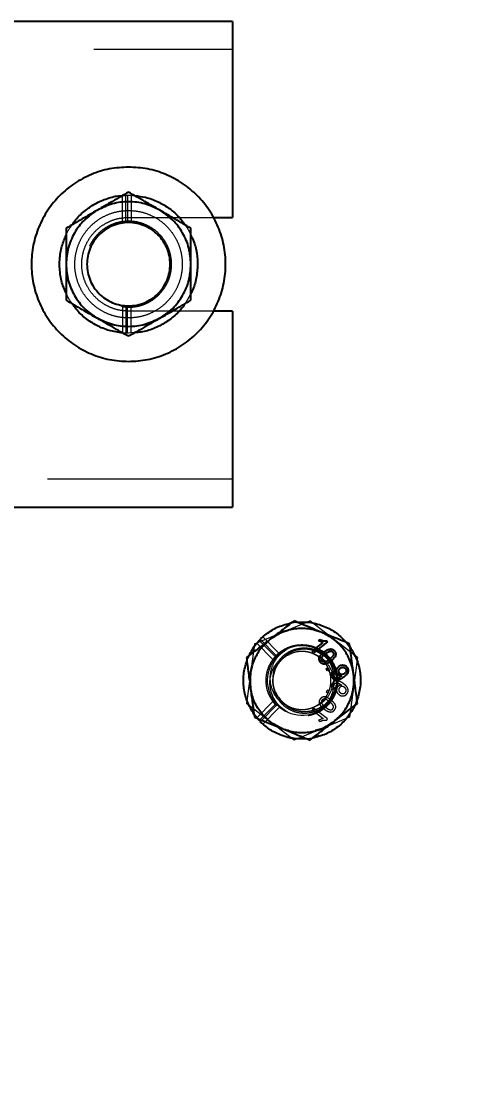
# Model space of a CAD drawing. Header units: millimetres. Extents: x 861 to 27901, y 673 to 17923.
# Drawn here: x 11124.1 to 11227.5, y 6125.5 to 6370.1 of the extents above; entities that cross this region are included whole.
import ezdxf

# ---------------------------------------------------------------- set-up
doc = ezdxf.new("R2010")
doc.units = ezdxf.units.MM
doc.header["$LTSCALE"] = 33.3
doc.linetypes.add('HIDDEN', pattern=[1.905, 1.27, -0.635])
doc.layers.add('CAPA_1', color=7, linetype='Continuous')
doc.styles.add('SLDTEXTSTYLE0', font='TXT', dxfattribs={"width": 0.75})
doc.dimstyles.new('SLDDIMSTYLE0', dxfattribs={"dimtxt": 66.6, "dimasz": 66.6, "dimexe": 0, "dimexo": 0.0625, "dimgap": 16.65, "dimtad": 2, "dimdec": 0, "dimlfac": 1.261261, "dimrnd": 1e-09, "dimzin": 12, "dimdsep": 46, "dimtxsty": 'SLDTEXTSTYLE0', "dimsah": 1, "dimcen": 0.09, "dimadec": 0, "dimazin": 3, "dimtfac": 1, "dimtdec": 0, "dimtofl": 0, "dimtmove": 0, "dimatfit": 3, "dimfxl": 1, "dimfrac": 2, "dimtolj": 1, "dimtzin": 12, "dimarcsym": 0})

# ---------------------------------------------------------------- blocks, each defined once
blk = doc.blocks.new('_D_13')
at = {"layer": 'CAPA_1', "transparency": 16777216}
for p, q in [((9823.17, 6912.25), (14695.32, 6912.25)), ((14662.02, 6912.25), (14662.02, 5357.98)), ((14240.18, 5357.98), (14695.32, 5357.98))]:
    blk.add_line(p, q, dxfattribs=at)
for points in [[(14662.02, 6912.25), (14651.77, 6845.65), (14672.27, 6845.65)], [(14662.02, 5357.98), (14672.27, 5424.58), (14651.77, 5424.58)]]:
    blk.add_solid(points, dxfattribs=at)
at = {"layer": 'CAPA_1', "transparency": 16777216, "insert": (14576.17, 6036.69), "char_height": 66.6, "attachment_point": 1, "rotation": 90, "style": 'SLDTEXTSTYLE0'}
blk.add_mtext('1960', dxfattribs=at)

msp = doc.modelspace()

# ---------------------------------------------------------------- linework, layer by layer
at = {"color": 7, "linetype": 'Continuous', "lineweight": 25}
for p, q in [((11172.35, 6370.11), (11013.78, 6370.11)), ((11172.35, 6354.25), (11172.35, 6325.31)), ((11168.01, 6325.31), (11172.35, 6325.31)), ((11172.35, 6303.9), (11168.01, 6303.9)), ((11172.35, 6303.9), (11172.35, 6274.96)), ((11013.78, 6259.11), (11172.35, 6259.11)), ((11190.53, 6226.19), (11193.04, 6228.13)), ((11194.07, 6228.26), (11190.85, 6225.78)), ((11191.99, 6228.51), (11192.38, 6228.8)), ((11193.04, 6228.13), (11191.99, 6228.51)), ((11193.87, 6228.53), (11194.07, 6228.26)), ((11190.85, 6225.78), (11190.53, 6226.19)), ((11193.71, 6222.06), (11194.13, 6222.37)), ((11194.03, 6221.64), (11193.71, 6222.06)), ((11194.45, 6221.96), (11194.03, 6221.64)), ((11194.13, 6222.37), (11194.45, 6221.96)), ((11195.33, 6221.59), (11195.69, 6221.2)), ((11197.24, 6220.49), (11197.32, 6220.55)), ((11178.45, 6210.29), (11177.92, 6210.89)), ((11178.68, 6210.52), (11178.45, 6210.29)), ((11179.02, 6210.39), (11178.69, 6210.05))]:
    msp.add_line(p, q, dxfattribs=at)
at = {"color": 1, "linetype": 'HIDDEN', "lineweight": 18}
for p, q in [((11013.78, 6363.76), (11172.35, 6363.76)), ((11147.97, 6330.37), (11147.12, 6330.25)), ((11147.14, 6324.34), (11147.14, 6330.32)), ((11147.14, 6328.81), (11148.32, 6328.88)), ((11147.97, 6324.42), (11147.97, 6330.37)), ((11148.32, 6330.38), (11149.15, 6330.37)), ((11148.32, 6330.38), (11148.32, 6324.44)), ((11149.15, 6330.37), (11149.15, 6324.42)), ((11147.74, 6324.39), (11147.97, 6324.42)), ((11149.15, 6324.42), (11148.32, 6324.44)), ((11148.56, 6325.31), (11168.01, 6325.31)), ((11162.83, 6307.94), (11161.49, 6305.59)), ((11148.44, 6304.78), (11146.91, 6304.93)), ((11147.14, 6304.87), (11147.14, 6298.9)), ((11147.14, 6304.87), (11147.97, 6304.79)), ((11147.97, 6304.79), (11147.97, 6298.84)), ((11148.32, 6298.83), (11148.32, 6304.77)), ((11168.01, 6303.9), (11148.56, 6303.9)), ((11149.15, 6298.84), (11149.15, 6304.79)), ((11154.6, 6303.9), (11154.21, 6303.74)), ((11149.21, 6302.34), (11147.07, 6302.46)), ((11149.15, 6302.33), (11147.97, 6302.33)), ((11146.34, 6299.05), (11148.44, 6298.84)), ((11147.14, 6300.41), (11148.32, 6300.34)), ((11147.97, 6298.84), (11147.14, 6298.9)), ((11150.03, 6298.97), (11148.32, 6298.83)), ((11172.35, 6265.45), (11013.78, 6265.45)), ((11177.32, 6227.84), (11190.02, 6233.08)), ((11186.1, 6232.67), (11185.23, 6232.45)), ((11185.82, 6232.64), (11187.06, 6232.8)), ((11187.7, 6232.78), (11186.36, 6232.71)), ((11200.9, 6224.7), (11190.02, 6233.08)), ((11183.67, 6230.46), (11185.15, 6230.85)), ((11191.26, 6230.85), (11192.75, 6230.45)), ((11177.32, 6227.84), (11175.51, 6214.23)), ((11181.58, 6224.28), (11177.92, 6228.03)), ((11178.45, 6228.64), (11178.08, 6228.15)), ((11182.09, 6224.91), (11178.45, 6228.64)), ((11178.69, 6228.88), (11179.27, 6229.43)), ((11182.32, 6225.16), (11178.69, 6228.88)), ((11179.74, 6229.78), (11179.27, 6229.43)), ((11179.27, 6229.43), (11182.9, 6225.71)), ((11180.87, 6228.8), (11179.87, 6227.8)), ((11195.46, 6228.89), (11196.54, 6227.8)), ((11199.32, 6226.86), (11198.21, 6228.31)), ((11198.42, 6228.11), (11199.18, 6227.13)), ((11176.41, 6225.67), (11175.78, 6224.41)), ((11182.32, 6225.16), (11182.9, 6225.71)), ((11182.9, 6225.71), (11183.04, 6225.8)), ((11185.67, 6225.58), (11185.82, 6225.66)), ((11193.22, 6225.58), (11193.04, 6225.75)), ((11175.69, 6224.19), (11175.48, 6223.42)), ((11175.6, 6223.99), (11176.08, 6225.14)), ((11200.9, 6224.7), (11199.09, 6211.09)), ((11176.82, 6222.51), (11176.42, 6221.03)), ((11195.86, 6217.55), (11196.07, 6218.43)), ((11197.24, 6218.44), (11197.32, 6218.38)), ((11176.82, 6216.41), (11176.42, 6217.91)), ((11182.83, 6215.64), (11183.21, 6215.11)), ((11194.03, 6217.28), (11193.71, 6216.87)), ((11193.71, 6216.87), (11194.13, 6216.55)), ((11194.45, 6216.97), (11194.03, 6217.28)), ((11195.33, 6217.34), (11195.69, 6217.72)), ((11199.99, 6217.89), (11199.59, 6216.41)), ((11200.53, 6214.27), (11200.95, 6215.56)), ((11186.39, 6205.85), (11175.51, 6214.23)), ((11181.58, 6214.64), (11177.92, 6210.89)), ((11182.09, 6214.01), (11178.68, 6210.52)), ((11182.32, 6213.77), (11179.02, 6210.39)), ((11179.27, 6209.49), (11182.9, 6213.22)), ((11182.44, 6213.66), (11181.56, 6214.69)), ((11181.58, 6214.64), (11182.09, 6214.01)), ((11190.85, 6213.15), (11190.53, 6212.73)), ((11194.07, 6210.66), (11190.85, 6213.15)), ((11192.75, 6213.01), (11193.28, 6213.39)), ((11194.17, 6214.24), (11193.04, 6213.18)), ((11200.01, 6213.27), (11200.43, 6214.03)), ((11200.8, 6214.94), (11200.33, 6213.79)), ((11177.2, 6211.85), (11178.76, 6209.99)), ((11177.92, 6210.89), (11177.23, 6211.8)), ((11180.95, 6210.04), (11179.87, 6211.13)), ((11199.09, 6211.09), (11186.39, 6205.85)), ((11190.53, 6212.73), (11193.04, 6210.8)), ((11193.04, 6210.8), (11191.99, 6210.42)), ((11193.87, 6210.4), (11194.07, 6210.66)), ((11192.74, 6208.47), (11191.26, 6208.07)), ((11191.99, 6210.42), (11192.38, 6210.12)), ((11188.83, 6206.14), (11190.66, 6206.31)), ((11190.59, 6206.29), (11189.35, 6206.13))]:
    msp.add_line(p, q, dxfattribs=at)
msp.add_arc((11188.2, 6219.46), 7.93, 37.5876, 307.5876, dxfattribs=at)
at = {"color": 7, "linetype": 'Continuous', "lineweight": 25}
for points in [[(11172.35, 6370.11), (11172.35, 6370.05), (11172.35, 6369.93), (11172.35, 6368.99), (11172.35, 6367.52), (11172.35, 6365.53), (11172.35, 6363.12), (11172.35, 6360.36), (11172.35, 6357.36), (11172.35, 6355.29), (11172.35, 6354.25)], [(11148.56, 6336.81), (11150.01, 6336.72), (11152.92, 6336.56), (11157.11, 6335.24), (11160.97, 6333.19), (11164.36, 6330.4), (11167.14, 6327.02), (11169.2, 6323.16), (11170.48, 6318.96), (11170.9, 6314.61), (11170.48, 6310.25), (11169.2, 6306.06), (11167.14, 6302.19), (11164.36, 6298.81), (11160.97, 6296.03), (11157.11, 6293.96), (11152.92, 6292.69), (11148.56, 6292.26), (11144.2, 6292.69), (11140.01, 6293.96), (11136.15, 6296.03), (11132.76, 6298.81), (11129.98, 6302.19), (11127.92, 6306.06), (11126.65, 6310.25), (11126.22, 6314.61), (11126.65, 6318.96), (11127.92, 6323.16), (11129.98, 6327.02), (11132.76, 6330.4), (11136.15, 6333.19), (11140.01, 6335.24), (11144.2, 6336.56), (11147.11, 6336.72), (11148.56, 6336.81)], [(11155.7, 6326.97), (11154.57, 6327.51), (11152.32, 6328.59), (11148.56, 6329.02), (11144.81, 6328.59), (11142.55, 6327.51), (11141.43, 6326.97)], [(11141.43, 6326.97), (11140.39, 6326.26), (11138.33, 6324.85), (11136.08, 6321.81), (11134.57, 6318.34), (11134.38, 6315.85), (11134.29, 6314.61)], [(11162.83, 6314.61), (11162.74, 6315.85), (11162.55, 6318.34), (11161.05, 6321.81), (11158.79, 6324.85), (11156.73, 6326.26), (11155.7, 6326.97)], [(11139.05, 6314.61), (11139.08, 6315.23), (11139.15, 6316.47), (11139.72, 6318.27), (11140.6, 6319.93), (11141.79, 6321.38), (11143.24, 6322.57), (11144.9, 6323.45), (11146.69, 6324), (11148.56, 6324.18), (11150.43, 6324), (11152.23, 6323.45), (11153.88, 6322.57), (11155.33, 6321.38), (11156.52, 6319.93), (11157.41, 6318.27), (11157.95, 6316.47), (11158.14, 6314.61), (11157.95, 6312.74), (11157.41, 6310.94), (11156.52, 6309.29), (11155.33, 6307.83), (11153.88, 6306.64), (11152.23, 6305.76), (11150.43, 6305.21), (11148.56, 6305.03), (11146.69, 6305.21), (11144.9, 6305.76), (11143.24, 6306.64), (11141.79, 6307.83), (11140.6, 6309.29), (11139.72, 6310.94), (11139.15, 6312.74), (11139.08, 6313.98), (11139.05, 6314.61)], [(11134.29, 6314.61), (11134.38, 6313.36), (11134.57, 6310.87), (11136.08, 6307.4), (11138.33, 6304.36), (11140.39, 6302.95), (11141.43, 6302.25)], [(11155.7, 6302.25), (11156.73, 6302.95), (11158.79, 6304.36), (11161.05, 6307.4), (11162.55, 6310.87), (11162.74, 6313.36), (11162.83, 6314.61)], [(11155.7, 6302.25), (11154.57, 6301.7), (11152.32, 6300.62), (11148.56, 6300.19), (11144.81, 6300.62), (11142.55, 6301.7), (11141.43, 6302.25)], [(11172.35, 6274.96), (11172.35, 6273.93), (11172.35, 6271.85), (11172.35, 6268.86), (11172.35, 6266.1), (11172.35, 6263.68), (11172.35, 6261.69), (11172.35, 6260.23), (11172.35, 6259.28), (11172.35, 6259.16), (11172.35, 6259.11)], [(11176.08, 6225.14), (11176.6, 6226.07), (11177.63, 6227.94), (11179.97, 6230.16), (11182.72, 6231.85), (11184.79, 6232.37), (11185.82, 6232.64)], [(11187.06, 6232.8), (11188.12, 6232.82), (11190.26, 6232.86), (11193.35, 6231.94), (11196.19, 6230.41), (11197.68, 6228.88), (11198.42, 6228.11)], [(11192.74, 6230.46), (11191.75, 6230.78), (11189.77, 6231.43), (11186.62, 6231.37), (11183.56, 6230.6), (11181.82, 6229.46), (11180.95, 6228.89)], [(11199.99, 6221.03), (11199.78, 6222.05), (11199.35, 6224.09), (11197.72, 6226.79), (11195.53, 6229.05), (11193.67, 6229.99), (11192.74, 6230.46)], [(11180.95, 6228.89), (11180.18, 6228.19), (11178.63, 6226.8), (11177.1, 6224.04), (11176.24, 6221.01), (11176.36, 6218.93), (11176.42, 6217.89)], [(11199.18, 6227.13), (11199.73, 6226.21), (11200.83, 6224.38), (11201.59, 6221.25), (11201.68, 6218.02), (11201.1, 6215.97), (11200.8, 6214.94)], [(11177.23, 6211.8), (11176.68, 6212.71), (11175.58, 6214.55), (11174.82, 6217.68), (11174.73, 6220.9), (11175.31, 6222.96), (11175.6, 6223.99)], [(11195.46, 6210.04), (11196.23, 6210.73), (11197.78, 6212.13), (11199.31, 6214.88), (11200.17, 6217.91), (11200.05, 6219.99), (11199.99, 6221.03)], [(11183.67, 6208.47), (11182.74, 6208.94), (11180.88, 6209.87), (11178.69, 6212.14), (11177.06, 6214.84), (11176.63, 6216.87), (11176.42, 6217.89)], [(11200.33, 6213.79), (11199.81, 6212.85), (11198.78, 6210.99), (11196.44, 6208.77), (11193.69, 6207.07), (11191.62, 6206.55), (11190.59, 6206.29)], [(11189.35, 6206.13), (11188.37, 6206.1), (11186.41, 6206.06), (11183.55, 6206.81), (11180.88, 6208.09), (11179.42, 6209.4), (11178.69, 6210.05)], [(11183.67, 6208.47), (11184.66, 6208.15), (11186.64, 6207.5), (11189.79, 6207.56), (11192.85, 6208.33), (11194.59, 6209.47), (11195.46, 6210.04)]]:
    msp.add_open_spline(points, degree=3, dxfattribs=at)
for points, knots in [([(11148.56, 6331.09), (11147.34, 6330.38), (11145, 6329.03), (11142.58, 6327.63), (11141.43, 6326.97)], [0, 0, 0, 0, 0.523687, 1, 1, 1, 1]), ([(11155.7, 6326.97), (11154.55, 6327.63), (11152.13, 6329.03), (11149.79, 6330.38), (11148.56, 6331.09)], [0, 0, 0, 0, 0.476313, 1, 1, 1, 1]), ([(11135.71, 6323.66), (11135.81, 6323.84), (11136.45, 6324.89), (11138.08, 6326.48), (11140.54, 6328.32), (11143.34, 6329.56), (11145.58, 6330.22), (11146.87, 6330.25), (11147.13, 6330.26)], [0, 0, 0, 0, 0.045949, 0.270001, 0.494053, 0.718105, 0.942157, 1, 1, 1, 1]), ([(11149.97, 6330.27), (11150.79, 6330.18), (11152.63, 6329.97), (11155.34, 6328.95), (11157.96, 6327.38), (11160.03, 6325.6), (11161, 6324.23), (11161.38, 6323.69)], [0, 0, 0, 0, 0.181367, 0.405841, 0.630314, 0.854787, 1, 1, 1, 1]), ([(11141.43, 6326.97), (11140.27, 6326.3), (11137.86, 6324.9), (11135.52, 6323.55), (11134.29, 6322.85)], [0, 0, 0, 0, 0.476313, 1, 1, 1, 1]), ([(11162.83, 6322.85), (11161.61, 6323.55), (11159.27, 6324.9), (11156.85, 6326.3), (11155.7, 6326.97)], [0, 0, 0, 0, 0.523687, 1, 1, 1, 1]), ([(11134.29, 6308.06), (11134.03, 6308.6), (11133.34, 6310.06), (11132.82, 6312.67), (11132.73, 6315.73), (11133.19, 6318.66), (11133.94, 6320.42), (11134.29, 6321.25)], [0, 0, 0, 0, 0.131086, 0.355202, 0.579317, 0.803433, 1, 1, 1, 1]), ([(11134.29, 6322.85), (11134.29, 6321.43), (11134.29, 6318.73), (11134.29, 6315.94), (11134.29, 6314.61)], [0, 0, 0, 0, 0.523687, 1, 1, 1, 1]), ([(11162.83, 6314.61), (11162.83, 6315.94), (11162.83, 6318.73), (11162.83, 6321.43), (11162.83, 6322.85)], [0, 0, 0, 0, 0.476313, 1, 1, 1, 1]), ([(11162.83, 6321.16), (11163.02, 6320.8), (11163.67, 6319.54), (11164.21, 6317.13), (11164.44, 6314.06), (11163.99, 6311.04), (11163.42, 6308.96), (11162.87, 6308.01), (11162.83, 6307.94)], [0, 0, 0, 0, 0.088037, 0.311661, 0.535286, 0.758911, 0.982536, 1, 1, 1, 1]), ([(11134.29, 6314.61), (11134.29, 6313.28), (11134.29, 6310.48), (11134.29, 6307.78), (11134.29, 6306.37)], [0, 0, 0, 0, 0.476313, 1, 1, 1, 1]), ([(11162.83, 6306.37), (11162.83, 6307.78), (11162.83, 6310.48), (11162.83, 6313.28), (11162.83, 6314.61)], [0, 0, 0, 0, 0.523687, 1, 1, 1, 1]), ([(11134.29, 6306.37), (11135.52, 6305.66), (11137.86, 6304.31), (11140.27, 6302.91), (11141.43, 6302.25)], [0, 0, 0, 0, 0.523687, 1, 1, 1, 1]), ([(11155.7, 6302.25), (11156.85, 6302.91), (11159.27, 6304.31), (11161.61, 6305.66), (11162.83, 6306.37)], [0, 0, 0, 0, 0.476313, 1, 1, 1, 1]), ([(11147.14, 6298.9), (11146.13, 6299.05), (11144.11, 6299.34), (11141.25, 6300.52), (11138.7, 6302.2), (11136.82, 6303.9), (11136.01, 6305.13), (11135.76, 6305.52)], [0, 0, 0, 0, 0.224682, 0.449364, 0.674046, 0.898728, 1, 1, 1, 1]), ([(11161.49, 6305.59), (11161.47, 6305.56), (11160.95, 6304.64), (11159.47, 6303.13), (11157.09, 6301.2), (11154.34, 6299.85), (11151.94, 6299.08), (11150.48, 6299), (11150.03, 6298.97)], [0, 0, 0, 0, 0.0085555, 0.231912, 0.4552684, 0.6786249, 0.9019813, 1, 1, 1, 1]), ([(11148.56, 6298.13), (11147.34, 6298.83), (11145, 6300.19), (11142.58, 6301.58), (11141.43, 6302.25)], [0, 0, 0, 0, 0.5236871, 1, 1, 1, 1]), ([(11155.7, 6302.25), (11154.55, 6301.58), (11152.13, 6300.19), (11149.79, 6298.83), (11148.56, 6298.13)], [0, 0, 0, 0, 0.4763129, 1, 1, 1, 1]), ([(11186.39, 6233.08), (11185.44, 6232.34), (11183.66, 6230.97), (11181.81, 6229.55), (11180.95, 6228.89)], [0, 0, 0, 0, 0.532771, 1, 1, 1, 1]), ([(11192.74, 6230.46), (11191.73, 6230.87), (11189.58, 6231.76), (11187.5, 6232.62), (11186.39, 6233.08)], [0, 0, 0, 0, 0.467229, 1, 1, 1, 1]), ([(11199.09, 6227.84), (11197.98, 6228.3), (11195.89, 6229.16), (11193.74, 6230.04), (11192.74, 6230.46)], [0, 0, 0, 0, 0.532771, 1, 1, 1, 1]), ([(11180.95, 6228.89), (11180.09, 6228.22), (11178.25, 6226.81), (11176.46, 6225.43), (11175.51, 6224.7)], [0, 0, 0, 0, 0.467229, 1, 1, 1, 1]), ([(11192.38, 6228.8), (11192.61, 6228.7), (11193.09, 6228.49), (11193.61, 6228.52), (11193.87, 6228.53)], [0, 0, 0, 0, 0.500866, 1, 1, 1, 1]), ([(11199.99, 6221.03), (11199.85, 6222.11), (11199.54, 6224.42), (11199.25, 6226.65), (11199.09, 6227.84)], [0, 0, 0, 0, 0.467229, 1, 1, 1, 1]), ([(11192.15, 6224.64), (11192.21, 6224.77), (11192.31, 6225.05), (11192.68, 6225.51), (11193.01, 6225.78), (11193.23, 6225.97)], [0, 0, 0, 0, 0.249754, 0.499871, 1, 1, 1, 1]), ([(11192.77, 6223.97), (11192.73, 6224.04), (11192.64, 6224.18), (11192.63, 6224.43), (11192.69, 6224.68), (11192.97, 6225.09), (11193.29, 6225.35), (11193.55, 6225.56)], [0, 0, 0, 0, 0.124696, 0.249462, 0.374432, 0.499637, 1, 1, 1, 1]), ([(11193.23, 6225.97), (11193.42, 6226.11), (11193.79, 6226.38), (11194.33, 6226.62), (11194.79, 6226.68), (11195.14, 6226.63), (11195.44, 6226.46), (11195.59, 6226.28), (11195.67, 6226.2)], [0, 0, 0, 0, 0.250482, 0.500346, 0.631705, 0.750221, 0.874987, 1, 1, 1, 1]), ([(11193.55, 6225.56), (11193.74, 6225.69), (11194.01, 6225.89), (11194.41, 6226.1), (11194.63, 6226.15), (11194.74, 6226.17)], [0, 0, 0, 0, 0.500372, 0.750515, 1, 1, 1, 1]), ([(11195.29, 6225.91), (11195.33, 6225.84), (11195.42, 6225.7), (11195.44, 6225.44), (11195.38, 6225.2), (11195.1, 6224.78), (11194.77, 6224.52), (11194.51, 6224.32)], [0, 0, 0, 0, 0.124745, 0.249484, 0.374471, 0.499648, 1, 1, 1, 1]), ([(11194.74, 6226.17), (11194.79, 6226.17), (11194.9, 6226.17), (11195.05, 6226.12), (11195.19, 6226.03), (11195.26, 6225.95), (11195.29, 6225.91)], [0, 0, 0, 0, 0.250158, 0.500156, 0.750032, 1, 1, 1, 1]), ([(11195.67, 6226.2), (11195.73, 6226.1), (11195.86, 6225.91), (11195.95, 6225.57), (11195.92, 6225.22), (11195.62, 6224.58), (11195.18, 6224.2), (11194.83, 6223.9)], [0, 0, 0, 0, 0.125373, 0.250644, 0.375698, 0.501113, 1, 1, 1, 1]), ([(11175.51, 6224.7), (11175.67, 6223.51), (11175.97, 6221.28), (11176.27, 6218.97), (11176.42, 6217.89)], [0, 0, 0, 0, 0.532771, 1, 1, 1, 1]), ([(11192.4, 6223.68), (11192.3, 6223.82), (11192.16, 6224.04), (11192.13, 6224.34), (11192.13, 6224.51), (11192.15, 6224.6), (11192.15, 6224.64)], [0, 0, 0, 0, 0.498795, 0.749148, 0.874576, 1, 1, 1, 1]), ([(11194.83, 6223.9), (11194.64, 6223.77), (11194.27, 6223.5), (11193.74, 6223.25), (11193.28, 6223.19), (11192.93, 6223.24), (11192.62, 6223.42), (11192.47, 6223.59), (11192.4, 6223.68)], [0, 0, 0, 0, 0.250476, 0.500347, 0.625768, 0.750176, 0.87497, 1, 1, 1, 1]), ([(11194.51, 6224.32), (11194.24, 6224.12), (11193.91, 6223.87), (11193.44, 6223.7), (11193.19, 6223.71), (11192.94, 6223.78), (11192.83, 6223.91), (11192.77, 6223.97)], [0, 0, 0, 0, 0.5004095, 0.6256126, 0.7505797, 0.8753437, 1, 1, 1, 1]), ([(11196.67, 6222.68), (11196.81, 6222.78), (11197.03, 6222.92), (11197.36, 6223), (11197.62, 6223.01), (11197.88, 6222.96), (11198.2, 6222.83), (11198.38, 6222.64), (11198.5, 6222.52)], [0, 0, 0, 0, 0.249869, 0.376454, 0.500348, 0.627239, 0.750824, 1, 1, 1, 1]), ([(11195.19, 6220.06), (11195.11, 6220.18), (11194.99, 6220.36), (11194.93, 6220.64), (11194.93, 6220.92), (11195.04, 6221.27), (11195.23, 6221.48), (11195.33, 6221.59)], [0, 0, 0, 0, 0.249859, 0.375718, 0.500481, 0.749846, 1, 1, 1, 1]), ([(11195.69, 6221.2), (11195.63, 6221.13), (11195.52, 6221.01), (11195.44, 6220.82), (11195.43, 6220.66), (11195.46, 6220.54), (11195.5, 6220.42), (11195.55, 6220.36), (11195.57, 6220.32)], [0, 0, 0, 0, 0.276477, 0.499318, 0.623718, 0.749496, 0.874756, 1, 1, 1, 1]), ([(11195.57, 6220.32), (11195.63, 6220.26), (11195.73, 6220.15), (11195.95, 6220.04), (11196.18, 6220), (11196.65, 6220.11), (11196.98, 6220.32), (11197.24, 6220.49)], [0, 0, 0, 0, 0.1252073, 0.25031, 0.3753386, 0.5006201, 1, 1, 1, 1]), ([(11196.33, 6220.97), (11196.29, 6221.03), (11196.19, 6221.17), (11196.12, 6221.4), (11196.09, 6221.65), (11196.12, 6221.89), (11196.19, 6222.12), (11196.36, 6222.41), (11196.54, 6222.57), (11196.67, 6222.68)], [0, 0, 0, 0, 0.125074, 0.250064, 0.373261, 0.500199, 0.624296, 0.750369, 1, 1, 1, 1]), ([(11197.32, 6220.55), (11197.23, 6220.55), (11197.04, 6220.54), (11196.77, 6220.62), (11196.52, 6220.75), (11196.39, 6220.9), (11196.33, 6220.97)], [0, 0, 0, 0, 0.248943, 0.49945, 0.750285, 1, 1, 1, 1]), ([(11196.8, 6221.13), (11196.74, 6221.22), (11196.65, 6221.35), (11196.61, 6221.56), (11196.62, 6221.72), (11196.66, 6221.88), (11196.76, 6222.07), (11196.88, 6222.18), (11196.96, 6222.25)], [0, 0, 0, 0, 0.249521, 0.373851, 0.499889, 0.624096, 0.750315, 1, 1, 1, 1]), ([(11197.95, 6221.03), (11197.86, 6220.97), (11197.72, 6220.88), (11197.51, 6220.82), (11197.35, 6220.81), (11197.19, 6220.84), (11196.99, 6220.93), (11196.88, 6221.05), (11196.8, 6221.13)], [0, 0, 0, 0, 0.249976, 0.378222, 0.500342, 0.627452, 0.750811, 1, 1, 1, 1]), ([(11196.96, 6222.25), (11197.06, 6222.31), (11197.25, 6222.44), (11197.54, 6222.49), (11197.76, 6222.45), (11197.98, 6222.37), (11198.1, 6222.25), (11198.17, 6222.17)], [0, 0, 0, 0, 0.2502504, 0.4998418, 0.6295763, 0.7506654, 1, 1, 1, 1]), ([(11198.5, 6222.52), (11198.56, 6222.42), (11198.68, 6222.23), (11198.77, 6221.9), (11198.77, 6221.56), (11198.65, 6221.13), (11198.3, 6220.67), (11197.96, 6220.39), (11197.78, 6220.25)], [0, 0, 0, 0, 0.125064, 0.25009, 0.37511, 0.500169, 0.749441, 1, 1, 1, 1]), ([(11198.17, 6222.17), (11198.23, 6222.07), (11198.32, 6221.93), (11198.34, 6221.72), (11198.32, 6221.55), (11198.27, 6221.4), (11198.16, 6221.21), (11198.03, 6221.1), (11197.95, 6221.03)], [0, 0, 0, 0, 0.249017, 0.372138, 0.499365, 0.623562, 0.749893, 1, 1, 1, 1]), ([(11200.9, 6214.23), (11200.74, 6215.42), (11200.44, 6217.65), (11200.14, 6219.96), (11199.99, 6221.03)], [0, 0, 0, 0, 0.532771, 1, 1, 1, 1]), ([(11197.78, 6220.25), (11197.58, 6220.1), (11197.19, 6219.81), (11196.61, 6219.57), (11196.12, 6219.53), (11195.76, 6219.6), (11195.43, 6219.78), (11195.27, 6219.96), (11195.19, 6220.06)], [0, 0, 0, 0, 0.250485, 0.500119, 0.627899, 0.750092, 0.874994, 1, 1, 1, 1]), ([(11176.42, 6217.89), (11176.56, 6216.82), (11176.87, 6214.51), (11177.16, 6212.28), (11177.32, 6211.09)], [0, 0, 0, 0, 0.467229, 1, 1, 1, 1]), ([(11195.46, 6210.04), (11196.32, 6210.7), (11198.16, 6212.12), (11199.95, 6213.5), (11200.9, 6214.23)], [0, 0, 0, 0, 0.467229, 1, 1, 1, 1]), ([(11177.32, 6211.09), (11178.43, 6210.63), (11180.51, 6209.77), (11182.67, 6208.88), (11183.67, 6208.47)], [0, 0, 0, 0, 0.532771, 1, 1, 1, 1]), ([(11183.67, 6208.47), (11184.68, 6208.05), (11186.83, 6207.17), (11188.91, 6206.31), (11190.02, 6205.85)], [0, 0, 0, 0, 0.467229, 1, 1, 1, 1]), ([(11190.02, 6205.85), (11190.97, 6206.58), (11192.75, 6207.96), (11194.6, 6209.38), (11195.46, 6210.04)], [0, 0, 0, 0, 0.5327709, 1, 1, 1, 1])]:
    msp.add_open_spline(points, degree=3, knots=knots, dxfattribs=at)
at = {"color": 1, "linetype": 'HIDDEN', "lineweight": 18}
for points, knots in [([(11147.13, 6330.26), (11147.89, 6330.35), (11148.84, 6330.46), (11149.78, 6330.3), (11149.97, 6330.27)], [0, 0, 0, 0, 0.794371, 1, 1, 1, 1]), ([(11134.29, 6321.25), (11134.33, 6321.37), (11134.65, 6322.25), (11135.22, 6323.01), (11135.71, 6323.66)], [0, 0, 0, 0, 0.133924, 1, 1, 1, 1]), ([(11161.38, 6323.69), (11161.6, 6323.41), (11162.22, 6322.64), (11162.6, 6321.73), (11162.83, 6321.16)], [0, 0, 0, 0, 0.36803, 1, 1, 1, 1]), ([(11135.76, 6305.52), (11135.41, 6305.96), (11134.8, 6306.74), (11134.44, 6307.66), (11134.29, 6308.06)], [0, 0, 0, 0, 0.569564, 1, 1, 1, 1]), ([(11184.97, 6226.7), (11184.21, 6226.19), (11182.94, 6225.35), (11181.6, 6223.4), (11180.84, 6221.22), (11180.85, 6218.66), (11181.77, 6216.29), (11183.09, 6214.58), (11184.22, 6214.07), (11184.57, 6213.91)], [0, 0, 0, 0, 0.172544, 0.287961, 0.445426, 0.6059, 0.76529, 0.926774, 1, 1, 1, 1]), ([(11184.97, 6212.22), (11184.21, 6212.73), (11182.94, 6213.58), (11181.6, 6215.53), (11180.84, 6217.7), (11180.85, 6220.26), (11181.76, 6222.65), (11183.32, 6224.55), (11184.74, 6225.16), (11185.37, 6225.43)], [0, 0, 0, 0, 0.163193, 0.272354, 0.421286, 0.573063, 0.723815, 0.876546, 1, 1, 1, 1]), ([(11181.62, 6220.33), (11181.67, 6220.8), (11181.77, 6221.72), (11182.38, 6223.28), (11183.5, 6224.85), (11185.24, 6226.14), (11187.22, 6226.85), (11189.32, 6226.99), (11191.38, 6226.53), (11193.17, 6225.61), (11194.08, 6224.71), (11194.49, 6224.3)], [0, 0, 0, 0, 0.081677, 0.161349, 0.291035, 0.413148, 0.534221, 0.654764, 0.776345, 0.898838, 1, 1, 1, 1]), ([(11182.94, 6215.41), (11183.14, 6215.18), (11183.62, 6214.6), (11184.34, 6214.04), (11184.99, 6213.65), (11185.44, 6213.41), (11186.02, 6213.18), (11186.46, 6213.05), (11186.7, 6212.99), (11186.7, 6212.99), (11186.7, 6212.99), (11186.71, 6212.99), (11186.71, 6212.99), (11186.71, 6212.99), (11186.72, 6212.99), (11186.73, 6212.99), (11186.76, 6212.98), (11186.83, 6212.97), (11187.04, 6212.92), (11187.75, 6212.81), (11188.57, 6212.8), (11189.35, 6212.92), (11189.81, 6213.01), (11190.31, 6213.16), (11190.76, 6213.33), (11191.03, 6213.45), (11191.3, 6213.59), (11191.65, 6213.78), (11192.12, 6214.09), (11192.57, 6214.45), (11192.96, 6214.82), (11193.34, 6215.24), (11193.73, 6215.76), (11194.04, 6216.27), (11194.2, 6216.61), (11194.33, 6216.88), (11194.47, 6217.25), (11194.64, 6217.8), (11194.76, 6218.35), (11194.84, 6218.95), (11194.85, 6219.55), (11194.82, 6220.1), (11194.76, 6220.58), (11194.69, 6220.92), (11194.64, 6221.12), (11194.57, 6221.37), (11194.45, 6221.74), (11194.25, 6222.23), (11194.03, 6222.66), (11193.82, 6223.02), (11193.47, 6223.53), (11192.93, 6224.17), (11192.13, 6224.85), (11191.35, 6225.33), (11190.62, 6225.66), (11189.92, 6225.89), (11189.22, 6226.04), (11188.5, 6226.11), (11187.27, 6226.1), (11185.51, 6225.68), (11183.59, 6224.41), (11182.15, 6222.57), (11181.8, 6221.08), (11181.62, 6220.33)], [0, 0, 0, 0, 0.025018, 0.062505, 0.073457, 0.087536, 0.104741, 0.12507, 0.12508, 0.125088, 0.125103, 0.125129, 0.125176, 0.125264, 0.125429, 0.125753, 0.126422, 0.127908, 0.131491, 0.144058, 0.187539, 0.197474, 0.209566, 0.225509, 0.240805, 0.248969, 0.250106, 0.265748, 0.281391, 0.297034, 0.312676, 0.325838, 0.344007, 0.365974, 0.374124, 0.375253, 0.390902, 0.40655, 0.422199, 0.437847, 0.456199, 0.471384, 0.483402, 0.495485, 0.499868, 0.500438, 0.516867, 0.531646, 0.544773, 0.556248, 0.566071, 0.595236, 0.625559, 0.651348, 0.670843, 0.691621, 0.711565, 0.729805, 0.750654, 0.81299, 0.875327, 0.937663, 1, 1, 1, 1]), ([(11196.06, 6220.5), (11195.97, 6220.87), (11195.79, 6221.61), (11195.36, 6222.56), (11194.86, 6223.39), (11194.27, 6224.15), (11193.34, 6225.07), (11192.36, 6225.7), (11191.5, 6226.08), (11191.02, 6226.26), (11190.5, 6226.42), (11189.48, 6226.63), (11187.94, 6226.67), (11186, 6226.16), (11184.43, 6225.29), (11183.75, 6224.45), (11183.5, 6224.14)], [0, 0, 0, 0, 0.069953, 0.139917, 0.190193, 0.248551, 0.31488, 0.430247, 0.459214, 0.488206, 0.524206, 0.559732, 0.679274, 0.802425, 0.926677, 1, 1, 1, 1]), ([(11190.92, 6225.53), (11191.33, 6225.35), (11192.17, 6225), (11193.62, 6223.9), (11194.94, 6222.09), (11195.54, 6219.83), (11195.47, 6217.53), (11194.78, 6215.48), (11193.29, 6213.4), (11191.88, 6212.56), (11191.06, 6212.06)], [0, 0, 0, 0, 0.0794974, 0.1589907, 0.3151349, 0.4619446, 0.5603215, 0.714796, 0.8341851, 1, 1, 1, 1]), ([(11195.46, 6219.57), (11195.47, 6220.07), (11195.49, 6221.45), (11194.77, 6223.45), (11193.29, 6225.52), (11191.88, 6226.37), (11191.06, 6226.86)], [0, 0, 0, 0, 0.165547, 0.4587197, 0.6853048, 1, 1, 1, 1]), ([(11199.59, 6222.51), (11199.79, 6222.02), (11200, 6221.48), (11200, 6220.92), (11200, 6220.88)], [0, 0, 0, 0, 0.928699, 1, 1, 1, 1]), ([(11181.62, 6218.59), (11181.67, 6218.13), (11181.77, 6217.21), (11182.38, 6215.64), (11183.5, 6214.08), (11185.24, 6212.79), (11187.22, 6212.07), (11189.32, 6211.93), (11191.38, 6212.4), (11193.17, 6213.31), (11194.08, 6214.22), (11194.49, 6214.63)], [0, 0, 0, 0, 0.081677, 0.161349, 0.291035, 0.413148, 0.534221, 0.654765, 0.776346, 0.898839, 1, 1, 1, 1]), ([(11196.06, 6218.42), (11195.97, 6218.05), (11195.79, 6217.31), (11195.36, 6216.37), (11194.86, 6215.53), (11194.27, 6214.78), (11193.34, 6213.86), (11192.36, 6213.23), (11191.5, 6212.84), (11191.02, 6212.66), (11190.5, 6212.51), (11189.48, 6212.3), (11187.94, 6212.25), (11185.99, 6212.76), (11184.2, 6213.8), (11183.36, 6214.87), (11182.94, 6215.41)], [0, 0, 0, 0, 0.0665557, 0.1331217, 0.1809552, 0.2364793, 0.2995863, 0.40935, 0.43691, 0.4644941, 0.4987453, 0.5325452, 0.6462814, 0.7634528, 0.8816704, 1, 1, 1, 1]), ([(11190.92, 6213.4), (11191.34, 6213.58), (11192.18, 6213.93), (11193.61, 6215.03), (11194.98, 6216.82), (11195.31, 6218.53), (11195.46, 6219.36)], [0, 0, 0, 0, 0.1725737, 0.3451386, 0.684098, 1, 1, 1, 1]), ([(11193.04, 6213.18), (11193.32, 6213.41), (11193.68, 6213.71), (11194.03, 6214.08), (11194.25, 6214.33), (11194.5, 6214.64), (11194.8, 6215.06), (11195.26, 6215.79), (11195.77, 6216.9), (11195.97, 6217.92), (11196.06, 6218.42)], [0, 0, 0, 0, 0.174168, 0.224334, 0.249848, 0.333258, 0.41667, 0.500084, 0.750043, 1, 1, 1, 1]), ([(11195.19, 6218.87), (11195.11, 6218.75), (11194.99, 6218.57), (11194.93, 6218.29), (11194.93, 6218.01), (11195.04, 6217.66), (11195.23, 6217.45), (11195.33, 6217.34)], [0, 0, 0, 0, 0.249859, 0.375956, 0.500482, 0.749847, 1, 1, 1, 1]), ([(11197.78, 6218.68), (11197.58, 6218.83), (11197.19, 6219.11), (11196.61, 6219.36), (11196.12, 6219.4), (11195.76, 6219.32), (11195.43, 6219.15), (11195.27, 6218.96), (11195.19, 6218.87)], [0, 0, 0, 0, 0.250485, 0.500118, 0.62804, 0.750092, 0.874994, 1, 1, 1, 1]), ([(11195.69, 6217.72), (11195.63, 6217.79), (11195.52, 6217.92), (11195.44, 6218.11), (11195.43, 6218.27), (11195.46, 6218.43), (11195.53, 6218.53), (11195.57, 6218.6)], [0, 0, 0, 0, 0.277074, 0.499914, 0.624834, 0.750381, 1, 1, 1, 1]), ([(11195.57, 6218.6), (11195.63, 6218.66), (11195.73, 6218.78), (11195.95, 6218.89), (11196.18, 6218.92), (11196.65, 6218.82), (11196.98, 6218.61), (11197.24, 6218.44)], [0, 0, 0, 0, 0.125207, 0.25031, 0.375339, 0.50062, 1, 1, 1, 1]), ([(11196.33, 6217.96), (11196.31, 6217.93), (11196.26, 6217.86), (11196.18, 6217.72), (11196.11, 6217.53), (11196.09, 6217.28), (11196.12, 6217.04), (11196.19, 6216.8), (11196.36, 6216.52), (11196.54, 6216.35), (11196.67, 6216.25)], [0, 0, 0, 0, 0.062611, 0.125226, 0.250194, 0.373586, 0.500286, 0.62458, 0.750412, 1, 1, 1, 1]), ([(11197.32, 6218.38), (11197.23, 6218.38), (11197.04, 6218.39), (11196.77, 6218.3), (11196.52, 6218.17), (11196.39, 6218.03), (11196.33, 6217.96)], [0, 0, 0, 0, 0.24954, 0.50198, 0.751372, 1, 1, 1, 1]), ([(11197.95, 6217.89), (11197.86, 6217.95), (11197.72, 6218.05), (11197.51, 6218.1), (11197.35, 6218.11), (11197.19, 6218.08), (11196.99, 6218), (11196.88, 6217.88), (11196.8, 6217.8)], [0, 0, 0, 0, 0.249977, 0.377915, 0.500342, 0.627106, 0.750811, 1, 1, 1, 1]), ([(11198.5, 6216.41), (11198.56, 6216.5), (11198.68, 6216.69), (11198.77, 6217.02), (11198.77, 6217.36), (11198.65, 6217.8), (11198.3, 6218.26), (11197.96, 6218.54), (11197.78, 6218.68)], [0, 0, 0, 0, 0.125064, 0.25009, 0.37511, 0.500169, 0.749441, 1, 1, 1, 1]), ([(11194.83, 6215.02), (11194.64, 6215.16), (11194.27, 6215.43), (11193.74, 6215.67), (11193.28, 6215.74), (11192.93, 6215.68), (11192.62, 6215.51), (11192.47, 6215.33), (11192.4, 6215.25)], [0, 0, 0, 0, 0.2504715, 0.5003388, 0.6261881, 0.7501805, 0.8749718, 1, 1, 1, 1]), ([(11194.83, 6215.02), (11194.64, 6215.16), (11194.27, 6215.43), (11193.74, 6215.67), (11193.28, 6215.74), (11192.93, 6215.68), (11192.62, 6215.51), (11192.47, 6215.33), (11192.4, 6215.25)], [0, 0, 0, 0, 0.250476, 0.500347, 0.625768, 0.750176, 0.87497, 1, 1, 1, 1]), ([(11196.8, 6217.8), (11196.74, 6217.71), (11196.65, 6217.58), (11196.61, 6217.36), (11196.62, 6217.2), (11196.66, 6217.05), (11196.76, 6216.86), (11196.88, 6216.75), (11196.96, 6216.68)], [0, 0, 0, 0, 0.2495203, 0.3735284, 0.4998884, 0.6237899, 0.7503157, 1, 1, 1, 1]), ([(11196.67, 6216.25), (11196.81, 6216.15), (11197.03, 6216), (11197.36, 6215.92), (11197.62, 6215.92), (11197.88, 6215.96), (11198.2, 6216.09), (11198.38, 6216.28), (11198.5, 6216.41)], [0, 0, 0, 0, 0.249869, 0.376654, 0.500348, 0.627459, 0.750824, 1, 1, 1, 1]), ([(11196.96, 6216.68), (11197.06, 6216.61), (11197.25, 6216.49), (11197.54, 6216.44), (11197.76, 6216.47), (11197.98, 6216.55), (11198.1, 6216.68), (11198.17, 6216.76)], [0, 0, 0, 0, 0.2502502, 0.4998414, 0.6292884, 0.7506655, 1, 1, 1, 1]), ([(11198.17, 6216.76), (11198.23, 6216.85), (11198.32, 6216.99), (11198.34, 6217.21), (11198.32, 6217.37), (11198.27, 6217.53), (11198.16, 6217.71), (11198.03, 6217.82), (11197.95, 6217.89)], [0, 0, 0, 0, 0.2490172, 0.3718447, 0.4993648, 0.6232259, 0.7498924, 1, 1, 1, 1]), ([(11192.4, 6215.25), (11192.3, 6215.1), (11192.16, 6214.88), (11192.12, 6214.54), (11192.14, 6214.37), (11192.15, 6214.29)], [0, 0, 0, 0, 0.499036, 0.74951, 1, 1, 1, 1]), ([(11192.4, 6215.25), (11192.3, 6215.1), (11192.16, 6214.88), (11192.13, 6214.58), (11192.13, 6214.41), (11192.15, 6214.33), (11192.15, 6214.29)], [0, 0, 0, 0, 0.498795, 0.749148, 0.874576, 1, 1, 1, 1]), ([(11192.15, 6214.29), (11192.21, 6214.15), (11192.31, 6213.88), (11192.68, 6213.42), (11193.01, 6213.14), (11193.23, 6212.96)], [0, 0, 0, 0, 0.249754, 0.499871, 1, 1, 1, 1]), ([(11192.77, 6214.96), (11192.73, 6214.89), (11192.64, 6214.75), (11192.63, 6214.49), (11192.69, 6214.25), (11192.97, 6213.83), (11193.29, 6213.57), (11193.55, 6213.37)], [0, 0, 0, 0, 0.124696, 0.249462, 0.374432, 0.499637, 1, 1, 1, 1]), ([(11194.51, 6214.61), (11194.24, 6214.81), (11193.91, 6215.06), (11193.44, 6215.22), (11193.19, 6215.22), (11192.94, 6215.14), (11192.83, 6215.02), (11192.77, 6214.96)], [0, 0, 0, 0, 0.50041, 0.625613, 0.75058, 0.875344, 1, 1, 1, 1]), ([(11193.55, 6213.37), (11193.74, 6213.24), (11194.01, 6213.04), (11194.41, 6212.82), (11194.63, 6212.78), (11194.74, 6212.75)], [0, 0, 0, 0, 0.500372, 0.750515, 1, 1, 1, 1]), ([(11195.29, 6213.01), (11195.33, 6213.08), (11195.42, 6213.23), (11195.44, 6213.48), (11195.38, 6213.73), (11195.1, 6214.14), (11194.77, 6214.4), (11194.51, 6214.61)], [0, 0, 0, 0, 0.124745, 0.249484, 0.374471, 0.499648, 1, 1, 1, 1]), ([(11195.67, 6212.73), (11195.73, 6212.83), (11195.86, 6213.02), (11195.95, 6213.36), (11195.92, 6213.71), (11195.62, 6214.34), (11195.18, 6214.72), (11194.83, 6215.02)], [0, 0, 0, 0, 0.125373, 0.250644, 0.375698, 0.501113, 1, 1, 1, 1]), ([(11193.23, 6212.96), (11193.42, 6212.82), (11193.79, 6212.55), (11194.33, 6212.3), (11194.79, 6212.24), (11195.14, 6212.3), (11195.44, 6212.47), (11195.59, 6212.64), (11195.67, 6212.73)], [0, 0, 0, 0, 0.250482, 0.500345, 0.631866, 0.750221, 0.874987, 1, 1, 1, 1]), ([(11194.74, 6212.75), (11194.79, 6212.76), (11194.9, 6212.76), (11195.05, 6212.81), (11195.16, 6212.88), (11195.24, 6212.95), (11195.27, 6212.99), (11195.29, 6213.01)], [0, 0, 0, 0, 0.250055, 0.499949, 0.749722, 0.874857, 1, 1, 1, 1]), ([(11196.54, 6211.13), (11196.21, 6210.71), (11195.85, 6210.25), (11195.36, 6209.98), (11195.33, 6209.96)], [0, 0, 0, 0, 0.928699, 1, 1, 1, 1]), ([(11185.15, 6208.07), (11184.62, 6208.15), (11184.05, 6208.24), (11183.57, 6208.52), (11183.53, 6208.54)], [0, 0, 0, 0, 0.928699, 1, 1, 1, 1]), ([(11192.38, 6210.12), (11192.61, 6210.23), (11193.09, 6210.43), (11193.61, 6210.41), (11193.87, 6210.4)], [0, 0, 0, 0, 0.500866, 1, 1, 1, 1])]:
    msp.add_open_spline(points, degree=3, knots=knots, dxfattribs=at)
for points in [[(11147.97, 6302.33), (11147.18, 6302.41), (11145.61, 6302.58), (11143.35, 6303.4), (11141.3, 6304.6), (11139.51, 6306.18), (11138.06, 6308.08), (11137, 6310.22), (11136.37, 6312.52), (11136.2, 6314.9), (11136.49, 6317.27), (11137.22, 6319.54), (11138.38, 6321.63), (11139.92, 6323.45), (11141.78, 6324.95), (11143.9, 6326.05), (11146.19, 6326.76), (11147.77, 6326.85), (11148.56, 6326.9)], [(11148.56, 6326.9), (11149.35, 6326.85), (11150.94, 6326.76), (11153.23, 6326.05), (11155.34, 6324.95), (11157.2, 6323.45), (11158.74, 6321.63), (11159.9, 6319.54), (11160.64, 6317.27), (11160.92, 6314.9), (11160.75, 6312.52), (11160.12, 6310.22), (11159.06, 6308.08), (11157.61, 6306.18), (11155.83, 6304.6), (11153.77, 6303.4), (11151.52, 6302.58), (11149.94, 6302.41), (11149.15, 6302.33)], [(11148.56, 6303.9), (11147.86, 6303.94), (11146.46, 6304.02), (11144.44, 6304.66), (11142.58, 6305.65), (11140.94, 6306.99), (11139.6, 6308.62), (11138.61, 6310.48), (11138, 6312.5), (11137.79, 6314.61), (11138, 6316.71), (11138.61, 6318.73), (11139.6, 6320.59), (11140.94, 6322.22), (11142.58, 6323.56), (11144.44, 6324.55), (11146.46, 6325.19), (11147.86, 6325.27), (11148.56, 6325.31)], [(11148.32, 6304.77), (11148.95, 6304.79), (11150.22, 6304.83), (11152.05, 6305.35), (11153.76, 6306.18), (11155.28, 6307.34), (11156.54, 6308.76), (11157.52, 6310.39), (11158.16, 6312.18), (11158.44, 6314.07), (11158.36, 6315.97), (11157.92, 6317.82), (11157.13, 6319.55), (11156.03, 6321.1), (11154.65, 6322.41), (11153.04, 6323.43), (11151.27, 6324.12), (11149.4, 6324.47), (11147.5, 6324.44), (11145.63, 6324.06), (11143.88, 6323.32), (11142.3, 6322.27), (11140.95, 6320.92), (11139.88, 6319.35), (11139.13, 6317.6), (11138.73, 6315.74), (11138.7, 6313.84), (11139.03, 6311.96), (11139.71, 6310.19), (11140.72, 6308.57), (11142.02, 6307.18), (11143.56, 6306.07), (11145.28, 6305.25), (11146.52, 6305), (11147.14, 6304.87)], [(11181.58, 6214.64), (11181.3, 6215.08), (11180.73, 6215.97), (11180.21, 6217.46), (11179.97, 6219.02), (11180.04, 6220.6), (11180.41, 6222.14), (11181.06, 6223.58), (11181.98, 6224.86), (11183.13, 6225.95), (11184.46, 6226.8), (11185.93, 6227.38), (11187.48, 6227.67), (11189.06, 6227.66), (11190.61, 6227.35), (11192.07, 6226.74), (11193.38, 6225.87), (11194.51, 6224.77), (11195.41, 6223.47), (11196.04, 6222.02), (11196.38, 6220.48), (11196.43, 6218.9), (11196.17, 6217.34), (11195.61, 6215.86), (11194.79, 6214.51), (11193.72, 6213.34), (11192.46, 6212.4), (11191.03, 6211.72), (11189.5, 6211.33), (11187.93, 6211.23), (11186.36, 6211.43), (11184.86, 6211.93), (11183.47, 6212.7), (11182.7, 6213.41), (11182.32, 6213.77)], [(11182.94, 6215.41), (11182.49, 6216.16), (11181.59, 6217.66), (11181.46, 6220.35), (11182.3, 6222.86), (11184.05, 6224.86), (11186.43, 6226.04), (11189.08, 6226.22), (11191.6, 6225.37), (11193.6, 6223.62), (11194.78, 6221.24), (11194.96, 6218.58), (11194.11, 6216.06), (11192.36, 6214.06), (11189.98, 6212.88), (11187.34, 6212.71), (11184.77, 6213.53), (11183.55, 6214.78), (11182.94, 6215.41)], [(11194.49, 6224.3), (11194.78, 6223.87), (11195.37, 6223.01), (11195.9, 6221.53), (11196.18, 6219.98), (11196.1, 6218.94), (11196.06, 6218.42)], [(11182.94, 6215.41), (11182.7, 6215.77), (11182.2, 6216.49), (11181.75, 6217.73), (11181.52, 6219.03), (11181.59, 6219.9), (11181.62, 6220.33)]]:
    msp.add_open_spline(points, degree=3, dxfattribs=at)

# ---------------------------------------------------------------- dimensions: what is measured, and where the dimension line sits
at = {"layer": 'CAPA_1'}
dim = msp.add_linear_dim(base=(14662.02, 5357.98), p1=(9780.88, 6912.25), p2=(14197.89, 5357.98), angle=90, dimstyle='SLDDIMSTYLE0', dxfattribs=at)
dim.commit()
dim.dimension.update_dxf_attribs({"geometry": '_D_13', "text_midpoint": (14662.02, 6135.11), "dimtype": 160})

doc.saveas('drawing.dxf')
